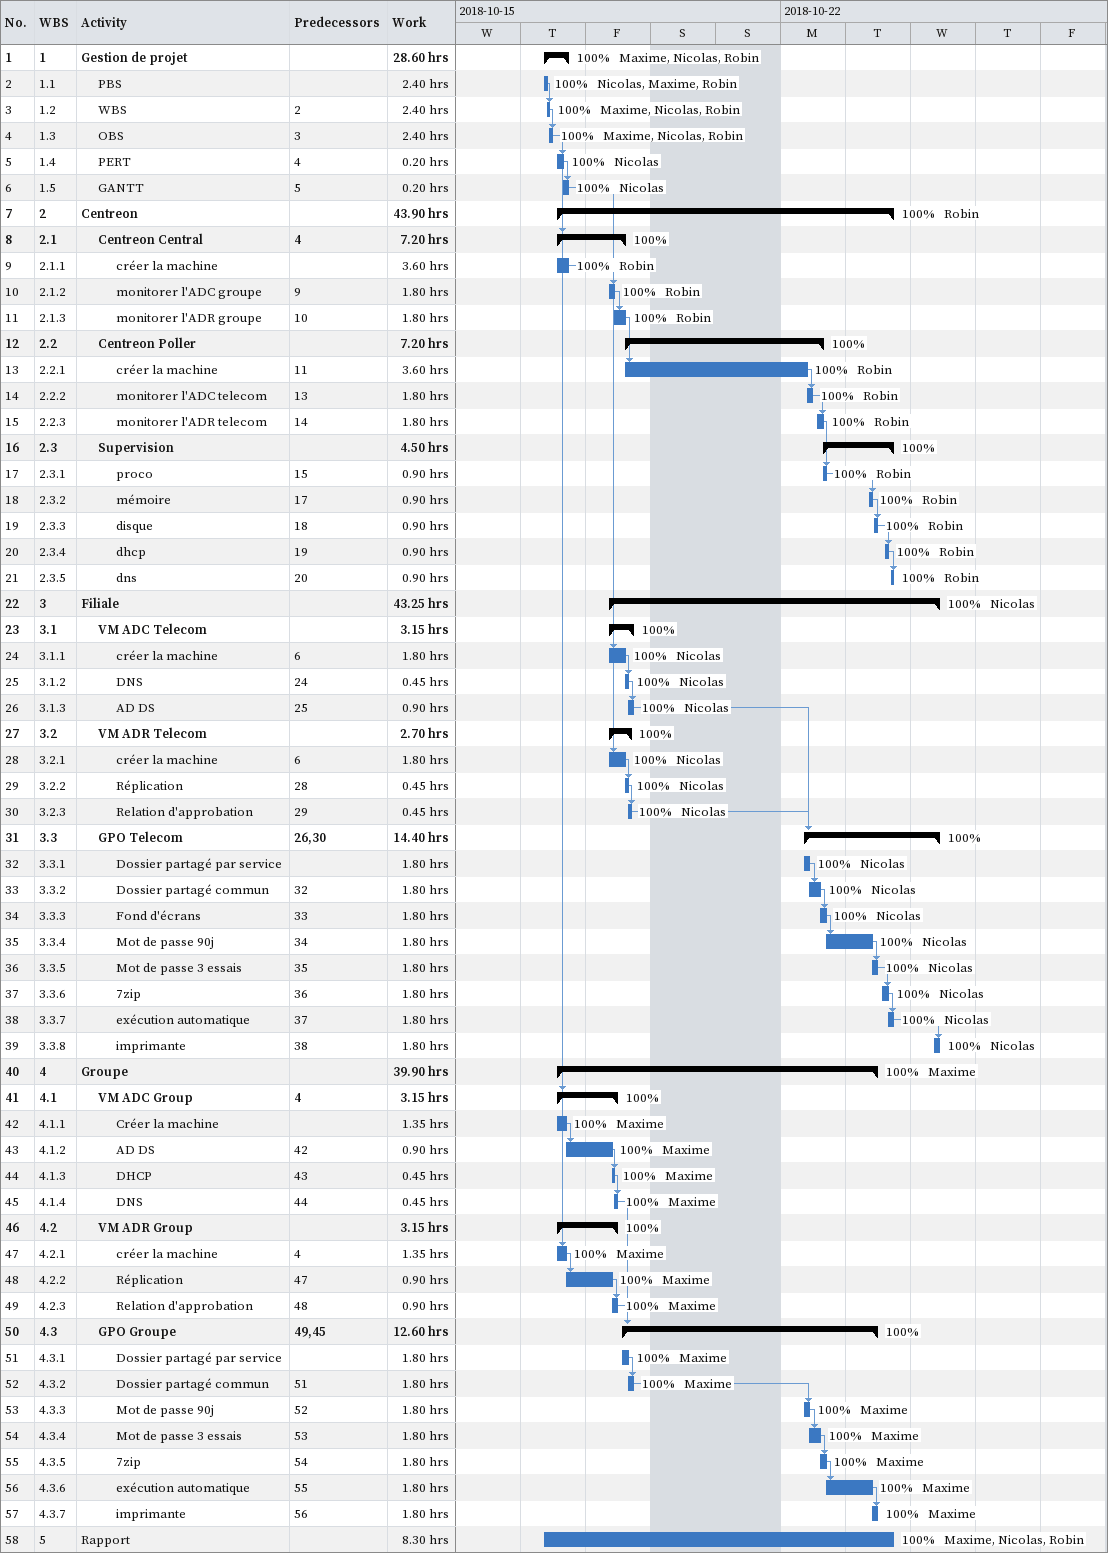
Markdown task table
| ID | WBS | Task | Start | Finish | Predecessors | Resources | % complete | Work (h) |
|---|---|---|---|---|---|---|---|---|
| 1 | 1 | **Gestion de projet** | 2018-10-18 | 2018-10-18 |  | Maxime, Nicolas, Robin | 100 | 28.60 |
| 2 | 1.1 | PBS | 2018-10-18 | 2018-10-18 |  | Nicolas, Maxime, Robin | 100 | 2.40 |
| 3 | 1.2 | WBS | 2018-10-18 | 2018-10-18 | 2 | Maxime, Nicolas, Robin | 100 | 2.40 |
| 4 | 1.3 | OBS | 2018-10-18 | 2018-10-18 | 3 | Maxime, Nicolas, Robin | 100 | 2.40 |
| 5 | 1.4 | PERT | 2018-10-18 | 2018-10-18 | 4 | Nicolas | 100 | 0.20 |
| 6 | 1.5 | GANTT | 2018-10-18 | 2018-10-18 | 5 | Nicolas | 100 | 0.20 |
| 7 | 2 | **Centreon** | 2018-10-18 | 2018-10-23 |  | Robin | 100 | 43.90 |
| 8 | 2.1 | **Centreon Central** | 2018-10-18 | 2018-10-19 | 4 |  | 100 | 7.20 |
| 9 | 2.1.1 | créer la machine | 2018-10-18 | 2018-10-18 |  | Robin | 100 | 3.60 |
| 10 | 2.1.2 | monitorer l'ADC groupe | 2018-10-19 | 2018-10-19 | 9 | Robin | 100 | 1.80 |
| 11 | 2.1.3 | monitorer l'ADR groupe | 2018-10-19 | 2018-10-19 | 10 | Robin | 100 | 1.80 |
| 12 | 2.2 | **Centreon Poller** | 2018-10-19 | 2018-10-22 |  |  | 100 | 7.20 |
| 13 | 2.2.1 | créer la machine | 2018-10-19 | 2018-10-22 | 11 | Robin | 100 | 3.60 |
| 14 | 2.2.2 | monitorer l'ADC telecom | 2018-10-22 | 2018-10-22 | 13 | Robin | 100 | 1.80 |
| 15 | 2.2.3 | monitorer l'ADR telecom | 2018-10-22 | 2018-10-22 | 14 | Robin | 100 | 1.80 |
| 16 | 2.3 | **Supervision** | 2018-10-22 | 2018-10-23 |  |  | 100 | 4.50 |
| 17 | 2.3.1 | proco | 2018-10-22 | 2018-10-22 | 15 | Robin | 100 | 0.90 |
| 18 | 2.3.2 | mémoire | 2018-10-23 | 2018-10-23 | 17 | Robin | 100 | 0.90 |
| 19 | 2.3.3 | disque | 2018-10-23 | 2018-10-23 | 18 | Robin | 100 | 0.90 |
| 20 | 2.3.4 | dhcp | 2018-10-23 | 2018-10-23 | 19 | Robin | 100 | 0.90 |
| 21 | 2.3.5 | dns | 2018-10-23 | 2018-10-23 | 20 | Robin | 100 | 0.90 |
| 22 | 3 | **Filiale** | 2018-10-19 | 2018-10-24 |  | Nicolas | 100 | 43.25 |
| 23 | 3.1 | **VM ADC Telecom** | 2018-10-19 | 2018-10-19 |  |  | 100 | 3.15 |
| 24 | 3.1.1 | créer la machine | 2018-10-19 | 2018-10-19 | 6 | Nicolas | 100 | 1.80 |
| 25 | 3.1.2 | DNS | 2018-10-19 | 2018-10-19 | 24 | Nicolas | 100 | 0.45 |
| 26 | 3.1.3 | AD DS | 2018-10-19 | 2018-10-19 | 25 | Nicolas | 100 | 0.90 |
| 27 | 3.2 | **VM ADR Telecom** | 2018-10-19 | 2018-10-19 |  |  | 100 | 2.70 |
| 28 | 3.2.1 | créer la machine | 2018-10-19 | 2018-10-19 | 6 | Nicolas | 100 | 1.80 |
| 29 | 3.2.2 | Réplication | 2018-10-19 | 2018-10-19 | 28 | Nicolas | 100 | 0.45 |
| 30 | 3.2.3 | Relation d'approbation | 2018-10-19 | 2018-10-19 | 29 | Nicolas | 100 | 0.45 |
| 31 | 3.3 | **GPO Telecom** | 2018-10-22 | 2018-10-24 | 26, 30 |  | 100 | 14.40 |
| 32 | 3.3.1 | Dossier partagé par service | 2018-10-22 | 2018-10-22 |  | Nicolas | 100 | 1.80 |
| 33 | 3.3.2 | Dossier partagé commun | 2018-10-22 | 2018-10-22 | 32 | Nicolas | 100 | 1.80 |
| 34 | 3.3.3 | Fond d'écrans | 2018-10-22 | 2018-10-22 | 33 | Nicolas | 100 | 1.80 |
| 35 | 3.3.4 | Mot de passe 90j | 2018-10-22 | 2018-10-23 | 34 | Nicolas | 100 | 1.80 |
| 36 | 3.3.5 | Mot de passe 3 essais | 2018-10-23 | 2018-10-23 | 35 | Nicolas | 100 | 1.80 |
| 37 | 3.3.6 | 7zip | 2018-10-23 | 2018-10-23 | 36 | Nicolas | 100 | 1.80 |
| 38 | 3.3.7 | exécution automatique | 2018-10-23 | 2018-10-23 | 37 | Nicolas | 100 | 1.80 |
| 39 | 3.3.8 | imprimante | 2018-10-24 | 2018-10-24 | 38 | Nicolas | 100 | 1.80 |
| 40 | 4 | **Groupe** | 2018-10-18 | 2018-10-23 |  | Maxime | 100 | 39.90 |
| 41 | 4.1 | **VM ADC Group** | 2018-10-18 | 2018-10-19 | 4 |  | 100 | 3.15 |
| 42 | 4.1.1 | Créer la machine | 2018-10-18 | 2018-10-18 |  | Maxime | 100 | 1.35 |
| 43 | 4.1.2 | AD DS | 2018-10-18 | 2018-10-19 | 42 | Maxime | 100 | 0.90 |
| 44 | 4.1.3 | DHCP | 2018-10-19 | 2018-10-19 | 43 | Maxime | 100 | 0.45 |
| 45 | 4.1.4 | DNS | 2018-10-19 | 2018-10-19 | 44 | Maxime | 100 | 0.45 |
| 46 | 4.2 | **VM ADR Group** | 2018-10-18 | 2018-10-19 |  |  | 100 | 3.15 |
| 47 | 4.2.1 | créer la machine | 2018-10-18 | 2018-10-18 | 4 | Maxime | 100 | 1.35 |
| 48 | 4.2.2 | Réplication | 2018-10-18 | 2018-10-19 | 47 | Maxime | 100 | 0.90 |
| 49 | 4.2.3 | Relation d'approbation | 2018-10-19 | 2018-10-19 | 48 | Maxime | 100 | 0.90 |
| 50 | 4.3 | **GPO Groupe** | 2018-10-19 | 2018-10-23 | 49, 45 |  | 100 | 12.60 |
| 51 | 4.3.1 | Dossier partagé par service | 2018-10-19 | 2018-10-19 |  | Maxime | 100 | 1.80 |
| 52 | 4.3.2 | Dossier partagé commun | 2018-10-19 | 2018-10-19 | 51 | Maxime | 100 | 1.80 |
| 53 | 4.3.3 | Mot de passe 90j | 2018-10-22 | 2018-10-22 | 52 | Maxime | 100 | 1.80 |
| 54 | 4.3.4 | Mot de passe 3 essais | 2018-10-22 | 2018-10-22 | 53 | Maxime | 100 | 1.80 |
| 55 | 4.3.5 | 7zip | 2018-10-22 | 2018-10-22 | 54 | Maxime | 100 | 1.80 |
| 56 | 4.3.6 | exécution automatique | 2018-10-22 | 2018-10-23 | 55 | Maxime | 100 | 1.80 |
| 57 | 4.3.7 | imprimante | 2018-10-23 | 2018-10-23 | 56 | Maxime | 100 | 1.80 |
| 58 | 5 | Rapport | 2018-10-18 | 2018-10-23 |  | Maxime, Nicolas, Robin | 100 | 8.30 |
